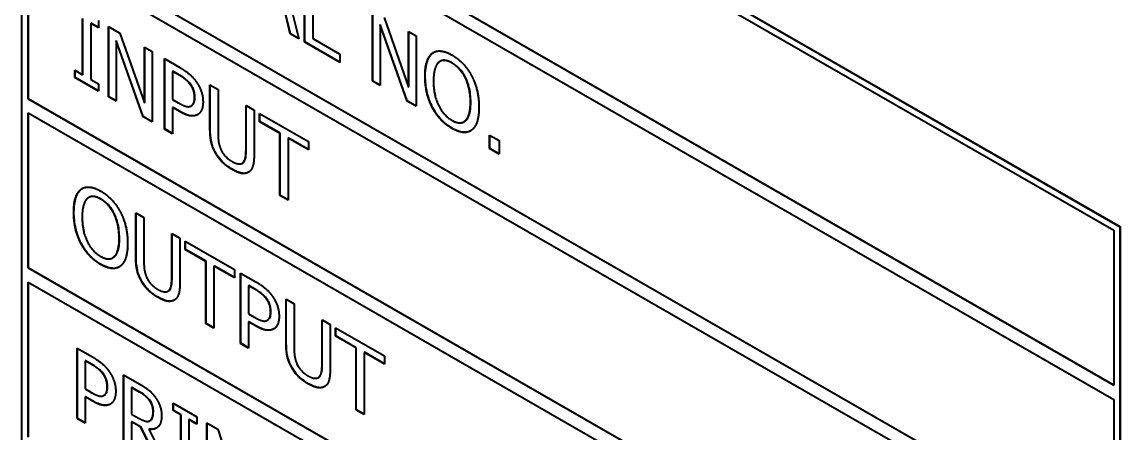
# Model space of a CAD drawing. Header units: millimetres. Extents: x 0 to 4205, y 0 to 2970.
# Drawn here: x 3753.92 to 3769.83, y 2252.37 to 2258.33 of the extents above; entities that cross this region are included whole.
import ezdxf

# ---------------------------------------------------------------- set-up
doc = ezdxf.new("R2010")
doc.units = ezdxf.units.MM
doc.header["$LTSCALE"] = 5
doc.layers.add('가시적인 것(ISO)', color=3, linetype='Continuous', lineweight=40)
doc.layers.add('가시적인 좁은 것(ISO)', color=3, linetype='Continuous', lineweight=35)

msp = doc.modelspace()

# ---------------------------------------------------------------- linework, layer by layer
at = {"layer": '가시적인 것(ISO)'}
for p, q in [((3753.9176, 2264.5266), (3769.8275, 2255.3647)), ((3753.9176, 2244.9054), (3753.9176, 2264.5266)), ((3753.9211, 2264.5286), (3769.831, 2255.3667)), ((3754.006, 2264.3735), (3769.7391, 2255.3134)), ((3769.7391, 2253.0651), (3754.006, 2262.1252)), ((3754.0095, 2262.1273), (3769.7391, 2253.0692)), ((3754.006, 2261.9208), (3769.7391, 2252.8607)), ((3769.7391, 2250.6125), (3754.006, 2259.6726)), ((3754.0095, 2259.6746), (3769.7391, 2250.6165)), ((3754.006, 2257.2199), (3754.006, 2259.4682)), ((3754.006, 2259.4682), (3769.7391, 2250.4081)), ((3754.0095, 2259.4662), (3754.0095, 2257.222)), ((3757.6316, 2259.2841), (3757.9296, 2258.0906)), ((3758.0134, 2258.0423), (3758.0134, 2259.0643)), ((3758.0169, 2258.0444), (3758.0169, 2259.0622)), ((3758.1308, 2258.9966), (3758.1308, 2258.0956)), ((3757.8056, 2258.162), (3757.7254, 2258.4939)), ((3757.8092, 2258.164), (3757.7289, 2258.4959)), ((3758.9975, 2257.4756), (3758.9975, 2258.4975)), ((3759.0011, 2257.4776), (3759.0011, 2258.4955)), ((3754.7958, 2257.5684), (3754.7958, 2258.3817)), ((3754.7994, 2257.5705), (3754.7994, 2258.3837)), ((3754.9169, 2258.316), (3754.9133, 2258.314)), ((3755.0258, 2258.2493), (3754.9133, 2258.314)), ((3754.9133, 2258.314), (3754.9133, 2257.5008)), ((3755.0258, 2258.2533), (3754.9169, 2258.316)), ((3755.0258, 2258.3536), (3755.0258, 2258.2493)), ((3759.1106, 2258.2957), (3759.1071, 2258.2936)), ((3759.4982, 2257.1873), (3759.1071, 2258.2936)), ((3759.1071, 2258.2936), (3759.1071, 2257.4125)), ((3759.5017, 2257.1893), (3759.1106, 2258.2957)), ((3759.1644, 2258.4014), (3759.5204, 2257.3873)), ((3755.1712, 2257.2479), (3755.1712, 2258.2699)), ((3755.1712, 2258.2699), (3755.3381, 2258.1738)), ((3755.1747, 2257.25), (3755.1747, 2258.2678)), ((3755.3381, 2258.1738), (3755.6941, 2257.1597)), ((3757.8092, 2258.164), (3757.8056, 2258.162)), ((3757.9296, 2258.0906), (3757.8056, 2258.162)), ((3757.9284, 2258.0954), (3757.8092, 2258.164)), ((3759.5204, 2257.3873), (3759.5204, 2258.1964)), ((3759.5204, 2258.1964), (3759.63, 2258.1333)), ((3759.5239, 2257.3894), (3759.5239, 2258.1944)), ((3759.63, 2258.1333), (3759.63, 2257.1114)), ((3755.2843, 2258.068), (3755.2808, 2258.066)), ((3755.6719, 2256.9596), (3755.2808, 2258.066)), ((3755.2808, 2258.066), (3755.2808, 2257.1848)), ((3755.6754, 2256.9617), (3755.2843, 2258.068)), ((3755.6941, 2257.1597), (3755.6941, 2257.9688)), ((3755.6941, 2257.9688), (3755.8036, 2257.9057)), ((3755.6976, 2257.1617), (3755.6976, 2257.9667)), ((3758.0169, 2258.0444), (3758.0134, 2258.0423)), ((3758.5255, 2257.7474), (3758.0134, 2258.0423)), ((3758.5255, 2257.7515), (3758.0169, 2258.0444)), ((3758.1308, 2258.0956), (3758.5255, 2257.8683)), ((3755.8036, 2257.9057), (3755.8036, 2256.8837)), ((3755.9827, 2256.7806), (3755.9827, 2257.8025)), ((3755.9827, 2257.8025), (3756.2048, 2257.6747)), ((3755.9863, 2256.7826), (3755.9863, 2257.8005)), ((3758.5255, 2257.8683), (3758.5255, 2257.7474)), ((3759.8685, 2257.8833), (3759.8649, 2257.8813)), ((3759.9801, 2257.7637), (3759.9766, 2257.7617)), ((3754.6834, 2257.5288), (3754.6834, 2257.6332)), ((3754.6834, 2257.6332), (3754.7958, 2257.5684)), ((3754.6869, 2257.5309), (3754.6834, 2257.5288)), ((3755.0258, 2257.3317), (3754.6834, 2257.5288)), ((3754.6869, 2257.5309), (3754.6869, 2257.6311)), ((3755.0258, 2257.3357), (3754.6869, 2257.5309)), ((3754.7994, 2257.5705), (3754.7958, 2257.5684)), ((3754.9133, 2257.5008), (3755.0258, 2257.436)), ((3756.1037, 2257.6193), (3756.1002, 2257.6173)), ((3756.1976, 2257.5612), (3756.1002, 2257.6173)), ((3756.1002, 2257.6173), (3756.1002, 2257.2098)), ((3756.2011, 2257.5632), (3756.1037, 2257.6193)), ((3755.0258, 2257.436), (3755.0258, 2257.3317)), ((3756.6424, 2256.785), (3756.6424, 2257.4226)), ((3756.6424, 2257.4226), (3756.7599, 2257.355)), ((3756.6459, 2256.787), (3756.6459, 2257.4206)), ((3756.7599, 2257.355), (3756.7599, 2256.7173)), ((3759.0011, 2257.4776), (3758.9975, 2257.4756)), ((3759.1071, 2257.4125), (3758.9975, 2257.4756)), ((3759.1071, 2257.4166), (3759.0011, 2257.4776)), ((3759.5239, 2257.3894), (3759.5204, 2257.3873)), ((3754.0095, 2257.222), (3754.006, 2257.2199)), ((3769.7391, 2248.1598), (3754.006, 2257.2199)), ((3754.0095, 2257.222), (3769.7391, 2248.1639)), ((3755.1747, 2257.25), (3755.1712, 2257.2479)), ((3755.2808, 2257.1848), (3755.1712, 2257.2479)), ((3755.2808, 2257.1889), (3755.1747, 2257.25)), ((3756.1002, 2257.2098), (3756.1804, 2257.1636)), ((3759.5017, 2257.1893), (3759.4982, 2257.1873)), ((3759.63, 2257.1114), (3759.4982, 2257.1873)), ((3759.63, 2257.1155), (3759.5017, 2257.1893)), ((3754.006, 2254.7673), (3754.006, 2257.0155)), ((3754.006, 2257.0155), (3769.7391, 2247.9554)), ((3754.0095, 2257.0135), (3754.0095, 2254.7693)), ((3755.6976, 2257.1617), (3755.6941, 2257.1597)), ((3756.1037, 2257.0959), (3756.1002, 2257.0939)), ((3756.1997, 2257.0366), (3756.1002, 2257.0939)), ((3756.1002, 2257.0939), (3756.1002, 2256.713)), ((3756.2033, 2257.0386), (3756.1037, 2257.0959)), ((3756.3697, 2257.1169), (3756.3662, 2257.1148)), ((3756.3723, 2257.1185), (3756.3688, 2257.1164)), ((3757.1646, 2256.481), (3757.1646, 2257.1219)), ((3757.1646, 2257.1219), (3757.282, 2257.0543)), ((3757.1681, 2256.483), (3757.1681, 2257.1199)), ((3757.282, 2257.0543), (3757.282, 2256.4166)), ((3757.3601, 2256.8884), (3757.3601, 2257.0093)), ((3757.3601, 2257.0093), (3758.0707, 2256.6002)), ((3757.3636, 2256.8905), (3757.3636, 2257.0073)), ((3755.6754, 2256.9617), (3755.6719, 2256.9596)), ((3755.8036, 2256.8837), (3755.6719, 2256.9596)), ((3755.8036, 2256.8878), (3755.6754, 2256.9617)), ((3757.3636, 2256.8905), (3757.3601, 2256.8884)), ((3757.6567, 2256.7177), (3757.3601, 2256.8884)), ((3757.6602, 2256.7197), (3757.3636, 2256.8905)), ((3760.3273, 2256.8889), (3760.3237, 2256.8868)), ((3755.9863, 2256.7826), (3755.9827, 2256.7806)), ((3756.1002, 2256.713), (3755.9827, 2256.7806)), ((3756.1002, 2256.717), (3755.9863, 2256.7826)), ((3757.6602, 2256.7197), (3757.6567, 2256.7177)), ((3757.6567, 2255.8166), (3757.6567, 2256.7177)), ((3757.6602, 2255.8187), (3757.6602, 2256.7197)), ((3760.6922, 2256.4997), (3760.6922, 2256.6951)), ((3760.6922, 2256.6951), (3760.834, 2256.6135)), ((3760.6958, 2256.5017), (3760.6958, 2256.6931)), ((3757.7777, 2256.6521), (3757.7741, 2256.65)), ((3757.7741, 2256.65), (3757.7741, 2255.749)), ((3758.0707, 2256.4793), (3757.7741, 2256.65)), ((3758.0707, 2256.4833), (3757.7777, 2256.6521)), ((3758.0707, 2256.6002), (3758.0707, 2256.4793)), ((3760.834, 2256.6135), (3760.834, 2256.418)), ((3760.6958, 2256.5017), (3760.6922, 2256.4997)), ((3760.834, 2256.418), (3760.6922, 2256.4997)), ((3760.834, 2256.4221), (3760.6958, 2256.5017)), ((3757.1122, 2256.2869), (3757.1087, 2256.2849)), ((3754.7772, 2255.9099), (3754.7736, 2255.9079)), ((3754.8888, 2255.7903), (3754.8853, 2255.7883)), ((3757.6602, 2255.8187), (3757.6567, 2255.8166)), ((3757.7741, 2255.749), (3757.6567, 2255.8166)), ((3757.7741, 2255.7531), (3757.6602, 2255.8187)), ((3755.5673, 2254.9299), (3755.5673, 2255.5676)), ((3755.5673, 2255.5676), (3755.6847, 2255.5)), ((3755.5708, 2254.932), (3755.5708, 2255.5656)), ((3755.6847, 2255.5), (3755.6847, 2254.8623)), ((3756.0894, 2254.6259), (3756.0894, 2255.2669)), ((3756.0894, 2255.2669), (3756.2069, 2255.1993)), ((3756.093, 2254.628), (3756.093, 2255.2649)), ((3769.7391, 2255.3134), (3769.7391, 2253.0651)), ((3769.831, 2255.3667), (3769.8275, 2255.3647)), ((3769.8275, 2255.3647), (3769.8275, 2235.7435)), ((3769.831, 2255.3667), (3769.831, 2235.7456)), ((3756.2069, 2255.1993), (3756.2069, 2254.5616)), ((3756.285, 2255.0334), (3756.285, 2255.1543)), ((3756.285, 2255.1543), (3756.9955, 2254.7451)), ((3756.2885, 2255.0354), (3756.2885, 2255.1523)), ((3756.2885, 2255.0354), (3756.285, 2255.0334)), ((3756.5815, 2254.8626), (3756.285, 2255.0334)), ((3756.5851, 2254.8647), (3756.2885, 2255.0354)), ((3755.236, 2254.9155), (3755.2325, 2254.9134)), ((3756.5851, 2254.8647), (3756.5815, 2254.8626)), ((3756.5815, 2253.9616), (3756.5815, 2254.8626)), ((3756.5851, 2253.9636), (3756.5851, 2254.8647)), ((3756.7025, 2254.797), (3756.699, 2254.795)), ((3756.699, 2254.795), (3756.699, 2253.894)), ((3756.9955, 2254.6242), (3756.699, 2254.795)), ((3756.9955, 2254.6283), (3756.7025, 2254.797)), ((3754.0095, 2254.7693), (3754.006, 2254.7673)), ((3769.7391, 2245.7072), (3754.006, 2254.7673)), ((3754.0095, 2254.7693), (3769.7391, 2245.7113)), ((3756.9955, 2254.7451), (3756.9955, 2254.6242)), ((3757.0851, 2253.6716), (3757.0851, 2254.6936)), ((3757.0851, 2254.6936), (3757.3071, 2254.5657)), ((3757.0886, 2253.6737), (3757.0886, 2254.6915)), ((3754.006, 2252.3147), (3754.006, 2254.5629)), ((3754.006, 2254.5629), (3769.7391, 2245.5028)), ((3754.0095, 2254.5609), (3754.0095, 2252.3167)), ((3757.2061, 2254.5104), (3757.2025, 2254.5083)), ((3757.2999, 2254.4522), (3757.2025, 2254.5083)), ((3757.2025, 2254.5083), (3757.2025, 2254.1009)), ((3757.3035, 2254.4543), (3757.2061, 2254.5104)), ((3756.0371, 2254.4319), (3756.0336, 2254.4298)), ((3757.7448, 2253.676), (3757.7448, 2254.3137)), ((3757.7448, 2254.3137), (3757.8622, 2254.246)), ((3757.7483, 2253.678), (3757.7483, 2254.3116)), ((3757.8622, 2254.246), (3757.8622, 2253.6084)), ((3757.2025, 2254.1009), (3757.2828, 2254.0547)), ((3757.2061, 2253.987), (3757.2025, 2253.9849)), ((3757.3021, 2253.9276), (3757.2025, 2253.9849)), ((3757.2025, 2253.9849), (3757.2025, 2253.604)), ((3757.3056, 2253.9296), (3757.2061, 2253.987)), ((3757.472, 2254.0079), (3757.4685, 2254.0059)), ((3757.4747, 2254.0095), (3757.4711, 2254.0075)), ((3758.2669, 2253.372), (3758.2669, 2254.013)), ((3758.2669, 2254.013), (3758.3844, 2253.9453)), ((3758.2705, 2253.374), (3758.2705, 2254.0109)), ((3756.5851, 2253.9636), (3756.5815, 2253.9616)), ((3756.699, 2253.894), (3756.5815, 2253.9616)), ((3756.699, 2253.898), (3756.5851, 2253.9636)), ((3758.3844, 2253.9453), (3758.3844, 2253.3077)), ((3758.4625, 2253.7795), (3758.4625, 2253.9004)), ((3758.4625, 2253.9004), (3759.173, 2253.4912)), ((3758.466, 2253.7815), (3758.466, 2253.8983)), ((3757.0886, 2253.6737), (3757.0851, 2253.6716)), ((3757.2025, 2253.604), (3757.0851, 2253.6716)), ((3757.2025, 2253.6081), (3757.0886, 2253.6737)), ((3758.466, 2253.7815), (3758.4625, 2253.7795)), ((3758.759, 2253.6087), (3758.4625, 2253.7795)), ((3758.7625, 2253.6107), (3758.466, 2253.7815)), ((3754.7178, 2252.5822), (3754.7178, 2253.6042)), ((3754.7178, 2253.6042), (3754.9398, 2253.4763)), ((3754.7213, 2252.5843), (3754.7213, 2253.6021)), ((3758.7625, 2253.6107), (3758.759, 2253.6087)), ((3758.759, 2252.7077), (3758.759, 2253.6087)), ((3758.7625, 2252.7097), (3758.7625, 2253.6107)), ((3758.88, 2253.5431), (3758.8765, 2253.5411)), ((3758.8765, 2253.5411), (3758.8765, 2252.64)), ((3759.173, 2253.3703), (3758.8765, 2253.5411)), ((3759.173, 2253.3744), (3758.88, 2253.5431)), ((3754.8388, 2253.4209), (3754.8352, 2253.4189)), ((3754.9327, 2253.3628), (3754.8352, 2253.4189)), ((3754.8352, 2253.4189), (3754.8352, 2253.0115)), ((3754.9362, 2253.3648), (3754.8388, 2253.4209)), ((3759.173, 2253.4912), (3759.173, 2253.3703)), ((3755.3882, 2253.2181), (3755.616, 2253.0869)), ((3755.3882, 2252.1961), (3755.3882, 2253.2181)), ((3755.3917, 2252.1982), (3755.3917, 2253.216)), ((3755.5092, 2253.0349), (3755.5057, 2253.0328)), ((3755.6224, 2252.9656), (3755.5057, 2253.0328)), ((3755.5057, 2253.0328), (3755.5057, 2252.6486)), ((3755.626, 2252.9676), (3755.5092, 2253.0349)), ((3758.2146, 2253.178), (3758.2111, 2253.1759)), ((3754.8352, 2253.0115), (3754.9155, 2252.9653)), ((3754.8388, 2252.8976), (3754.8352, 2252.8955)), ((3754.9348, 2252.8382), (3754.8352, 2252.8955)), ((3754.8352, 2252.8955), (3754.8352, 2252.5146)), ((3754.9383, 2252.8402), (3754.8388, 2252.8976)), ((3755.1047, 2252.9185), (3755.1012, 2252.9165)), ((3755.1074, 2252.9201), (3755.1038, 2252.9181)), ((3756.1081, 2252.6992), (3756.1081, 2252.8035)), ((3756.1081, 2252.8035), (3756.4504, 2252.6064)), ((3756.1116, 2252.7012), (3756.1116, 2252.8015)), ((3758.7625, 2252.7097), (3758.759, 2252.7077)), ((3758.8765, 2252.64), (3758.759, 2252.7077)), ((3758.8765, 2252.6441), (3758.7625, 2252.7097)), ((3769.7391, 2252.8607), (3769.7391, 2250.6125)), ((3754.7213, 2252.5843), (3754.7178, 2252.5822)), ((3754.8352, 2252.5146), (3754.7178, 2252.5822)), ((3754.8352, 2252.5186), (3754.7213, 2252.5843)), ((3755.5057, 2252.6486), (3755.6088, 2252.5892)), ((3755.7685, 2252.5502), (3755.7684, 2252.5501)), ((3755.775, 2252.5538), (3755.7714, 2252.5518)), ((3756.1116, 2252.7012), (3756.1081, 2252.6992)), ((3756.2205, 2252.6344), (3756.1081, 2252.6992)), ((3756.2241, 2252.6365), (3756.1116, 2252.7012)), ((3756.2241, 2252.6365), (3756.2205, 2252.6344)), ((3756.2205, 2251.8212), (3756.2205, 2252.6344)), ((3756.2241, 2251.8232), (3756.2241, 2252.6365)), ((3756.3415, 2252.5688), (3756.338, 2252.5668)), ((3756.4504, 2252.502), (3756.338, 2252.5668)), ((3756.338, 2252.5668), (3756.338, 2251.7535)), ((3756.4504, 2252.5061), (3756.3415, 2252.5688)), ((3756.4504, 2252.6064), (3756.4504, 2252.502)), ((3755.5092, 2252.5372), (3755.5057, 2252.5351)), ((3755.6403, 2252.4576), (3755.5057, 2252.5351)), ((3755.5057, 2252.5351), (3755.5057, 2252.1285)), ((3755.6439, 2252.4596), (3755.5092, 2252.5372)), ((3755.6439, 2252.4596), (3755.6403, 2252.4576)), ((3755.9197, 2251.8901), (3755.6403, 2252.4576)), ((3755.9232, 2251.8921), (3755.6439, 2252.4596)), ((3755.7613, 2252.4301), (3755.7578, 2252.428)), ((3755.7578, 2252.428), (3756.0723, 2251.8022)), ((3756.5958, 2252.5226), (3756.7563, 2252.4302)), ((3756.5958, 2251.5007), (3756.5958, 2252.5226)), ((3756.5994, 2251.5027), (3756.5994, 2252.5206)), ((3756.7563, 2252.4302), (3756.9769, 2251.7343))]:
    msp.add_line(p, q, dxfattribs=at)
for points, degree in [([(3759.7589, 2257.5481), (3759.7589, 2257.6765), (3759.8141, 2257.8402), (3759.8649, 2257.8813)], 2), ([(3759.8649, 2257.8813), (3759.9165, 2257.9195), (3760.0605, 2257.907), (3760.1493, 2257.8558)], 2), ([(3759.8685, 2257.8833), (3759.8731, 2257.8867), (3759.8779, 2257.8899), (3759.8828, 2257.8928)], 3), ([(3760.1493, 2257.8558), (3760.2395, 2257.8038), (3760.3842, 2257.6476), (3760.4344, 2257.5533)], 2), ([(3756.2048, 2257.6747), (3756.2836, 2257.6293), (3756.3939, 2257.536), (3756.4361, 2257.4777)], 2), ([(3759.9537, 2257.7448), (3759.9186, 2257.7129), (3759.8814, 2257.577), (3759.8814, 2257.4776)], 2), ([(3760.15, 2257.7378), (3760.0863, 2257.7745), (3759.9903, 2257.7784), (3759.9537, 2257.7448)], 2), ([(3760.3455, 2257.5192), (3760.3105, 2257.5924), (3760.2116, 2257.7023), (3760.15, 2257.7378)], 2), ([(3756.3552, 2257.4315), (3756.3272, 2257.4691), (3756.2528, 2257.5294), (3756.1976, 2257.5612)], 2), ([(3759.8642, 2257.0941), (3759.8134, 2257.1913), (3759.7589, 2257.4222), (3759.7589, 2257.5481)], 2), ([(3760.4179, 2257.1686), (3760.4179, 2257.2697), (3760.3799, 2257.448), (3760.3455, 2257.5192)], 2), ([(3760.4344, 2257.5533), (3760.4845, 2257.4566), (3760.5404, 2257.2256), (3760.5404, 2257.0981)], 2), ([(3756.4189, 2257.2391), (3756.4189, 2257.2921), (3756.3874, 2257.3881), (3756.3552, 2257.4315)], 2), ([(3756.4361, 2257.4777), (3756.4855, 2257.4103), (3756.5414, 2257.258), (3756.5414, 2257.1727)], 2), ([(3759.8814, 2257.4776), (3759.8814, 2257.2763), (3760.0275, 2256.9785), (3760.15, 2256.908)], 2), ([(3756.1804, 2257.1636), (3756.252, 2257.1224), (3756.3401, 2257.0982), (3756.3688, 2257.1164)], 2), ([(3756.3688, 2257.1164), (3756.3953, 2257.1318), (3756.4189, 2257.1903), (3756.4189, 2257.2391)], 2), ([(3756.5414, 2257.1727), (3756.5414, 2257.1065), (3756.5006, 2257.0107), (3756.4641, 2256.9904)], 2), ([(3760.15, 2256.908), (3760.2725, 2256.8375), (3760.4179, 2256.9674), (3760.4179, 2257.1686)], 2), ([(3756.4641, 2256.9904), (3756.4182, 2256.9646), (3756.2943, 2256.9821), (3756.1997, 2257.0366)], 2), ([(3756.3697, 2257.1169), (3756.3706, 2257.1174), (3756.3715, 2257.1179), (3756.3723, 2257.1185)], 3), ([(3760.1493, 2256.7908), (3760.0598, 2256.8424), (3759.9165, 2256.9953), (3759.8642, 2257.0941)], 2), ([(3760.5404, 2257.0981), (3760.5404, 2256.9739), (3760.4859, 2256.804), (3760.4344, 2256.7658)], 2), ([(3756.7269, 2256.4249), (3756.6804, 2256.5047), (3756.6424, 2256.6757), (3756.6424, 2256.785)], 2), ([(3756.7599, 2256.7173), (3756.7599, 2256.6461), (3756.7756, 2256.541), (3756.7978, 2256.4893)], 2), ([(3760.4344, 2256.7658), (3760.3799, 2256.7259), (3760.236, 2256.7409), (3760.1493, 2256.7908)], 2), ([(3756.9619, 2256.1952), (3756.8838, 2256.2402), (3756.7678, 2256.3542), (3756.7269, 2256.4249)], 2), ([(3756.7978, 2256.4893), (3756.8215, 2256.4342), (3756.9031, 2256.345), (3756.9619, 2256.3112)], 2), ([(3757.1266, 2256.2999), (3757.1488, 2256.3261), (3757.1646, 2256.4122), (3757.1646, 2256.481)], 2), ([(3757.282, 2256.4166), (3757.282, 2256.3098), (3757.2448, 2256.1789), (3757.1975, 2256.1539)], 2), ([(3756.9619, 2256.3112), (3757.017, 2256.2794), (3757.103, 2256.2721), (3757.1266, 2256.2999)], 2), ([(3757.1122, 2256.2869), (3757.1189, 2256.2908), (3757.1249, 2256.2958), (3757.1301, 2256.302)], 3), ([(3757.1975, 2256.1539), (3757.1553, 2256.1302), (3757.0435, 2256.1482), (3756.9619, 2256.1952)], 2), ([(3757.203, 2256.157), (3757.2024, 2256.1566), (3757.2017, 2256.1563), (3757.2011, 2256.156)], 3), ([(3754.6676, 2255.5747), (3754.6676, 2255.7031), (3754.7228, 2255.8667), (3754.7736, 2255.9079)], 2), ([(3754.7736, 2255.9079), (3754.8252, 2255.9461), (3754.9692, 2255.9335), (3755.058, 2255.8824)], 2), ([(3754.7772, 2255.9099), (3754.7818, 2255.9133), (3754.7866, 2255.9165), (3754.7915, 2255.9194)], 3), ([(3754.8625, 2255.7714), (3754.8274, 2255.7394), (3754.7901, 2255.6035), (3754.7901, 2255.5042)], 2), ([(3755.0587, 2255.7644), (3754.995, 2255.8011), (3754.899, 2255.805), (3754.8625, 2255.7714)], 2), ([(3755.058, 2255.8824), (3755.1483, 2255.8304), (3755.2929, 2255.6742), (3755.3431, 2255.5799)], 2), ([(3755.2543, 2255.5458), (3755.2192, 2255.619), (3755.1203, 2255.7289), (3755.0587, 2255.7644)], 2), ([(3754.7729, 2255.1207), (3754.7221, 2255.2179), (3754.6676, 2255.4488), (3754.6676, 2255.5747)], 2), ([(3755.3431, 2255.5799), (3755.3932, 2255.4832), (3755.4491, 2255.2522), (3755.4491, 2255.1247)], 2), ([(3754.7901, 2255.5042), (3754.7901, 2255.3029), (3754.9362, 2255.0051), (3755.0587, 2254.9346)], 2), ([(3755.3266, 2255.1952), (3755.3266, 2255.2963), (3755.2886, 2255.4746), (3755.2543, 2255.5458)], 2), ([(3755.058, 2254.8174), (3754.9685, 2254.869), (3754.8252, 2255.0218), (3754.7729, 2255.1207)], 2), ([(3755.0587, 2254.9346), (3755.1812, 2254.8641), (3755.3266, 2254.994), (3755.3266, 2255.1952)], 2), ([(3755.4491, 2255.1247), (3755.4491, 2255.0005), (3755.3947, 2254.8306), (3755.3431, 2254.7924)], 2), ([(3755.3431, 2254.7924), (3755.2886, 2254.7525), (3755.1447, 2254.7675), (3755.058, 2254.8174)], 2), ([(3755.6518, 2254.5699), (3755.6052, 2254.6497), (3755.5673, 2254.8206), (3755.5673, 2254.9299)], 2), ([(3755.6847, 2254.8623), (3755.6847, 2254.7911), (3755.7005, 2254.6859), (3755.7227, 2254.6342)], 2), ([(3755.7227, 2254.6342), (3755.7463, 2254.5792), (3755.828, 2254.4899), (3755.8867, 2254.4561)], 2), ([(3756.0515, 2254.4449), (3756.0737, 2254.471), (3756.0894, 2254.5572), (3756.0894, 2254.6259)], 2), ([(3755.8867, 2254.3402), (3755.8087, 2254.3851), (3755.6926, 2254.4992), (3755.6518, 2254.5699)], 2), ([(3756.2069, 2254.5616), (3756.2069, 2254.4548), (3756.1697, 2254.3238), (3756.1224, 2254.2989)], 2), ([(3757.3071, 2254.5657), (3757.3859, 2254.5203), (3757.4962, 2254.427), (3757.5385, 2254.3687)], 2), ([(3755.8867, 2254.4561), (3755.9419, 2254.4243), (3756.0278, 2254.4171), (3756.0515, 2254.4449)], 2), ([(3756.1224, 2254.2989), (3756.0801, 2254.2752), (3755.9684, 2254.2931), (3755.8867, 2254.3402)], 2), ([(3756.0371, 2254.4319), (3756.0438, 2254.4357), (3756.0497, 2254.4407), (3756.055, 2254.4469)], 3), ([(3756.1279, 2254.302), (3756.1272, 2254.3016), (3756.1266, 2254.3013), (3756.1259, 2254.3009)], 3), ([(3757.4575, 2254.3226), (3757.4296, 2254.3602), (3757.3551, 2254.4205), (3757.2999, 2254.4522)], 2), ([(3757.5213, 2254.1302), (3757.5213, 2254.1832), (3757.4898, 2254.2791), (3757.4575, 2254.3226)], 2), ([(3757.5385, 2254.3687), (3757.5879, 2254.3013), (3757.6438, 2254.1491), (3757.6438, 2254.0638)], 2), ([(3757.2828, 2254.0547), (3757.3544, 2254.0134), (3757.4425, 2253.9892), (3757.4711, 2254.0075)], 2), ([(3757.4711, 2254.0075), (3757.4976, 2254.0229), (3757.5213, 2254.0813), (3757.5213, 2254.1302)], 2), ([(3757.472, 2254.0079), (3757.4729, 2254.0084), (3757.4738, 2254.009), (3757.4747, 2254.0095)], 3), ([(3757.6438, 2254.0638), (3757.6438, 2253.9975), (3757.6029, 2253.9018), (3757.5664, 2253.8814)], 2), ([(3757.5664, 2253.8814), (3757.5206, 2253.8556), (3757.3966, 2253.8731), (3757.3021, 2253.9276)], 2), ([(3757.8293, 2253.3159), (3757.7827, 2253.3958), (3757.7448, 2253.5667), (3757.7448, 2253.676)], 2), ([(3757.8622, 2253.6084), (3757.8622, 2253.5371), (3757.878, 2253.432), (3757.9002, 2253.3803)], 2), ([(3755.0902, 2253.2331), (3755.0623, 2253.2708), (3754.9878, 2253.3311), (3754.9327, 2253.3628)], 2), ([(3754.9398, 2253.4763), (3755.0186, 2253.4309), (3755.1289, 2253.3376), (3755.1712, 2253.2793)], 2), ([(3757.9002, 2253.3803), (3757.9238, 2253.3253), (3758.0055, 2253.236), (3758.0642, 2253.2022)], 2), ([(3758.229, 2253.191), (3758.2512, 2253.2171), (3758.2669, 2253.3033), (3758.2669, 2253.372)], 2), ([(3755.154, 2253.0407), (3755.154, 2253.0937), (3755.1225, 2253.1897), (3755.0902, 2253.2331)], 2), ([(3755.1712, 2253.2793), (3755.2206, 2253.2119), (3755.2765, 2253.0596), (3755.2765, 2252.9743)], 2), ([(3758.0642, 2253.0862), (3757.9861, 2253.1312), (3757.8701, 2253.2452), (3757.8293, 2253.3159)], 2), ([(3758.0642, 2253.2022), (3758.1194, 2253.1704), (3758.2053, 2253.1632), (3758.229, 2253.191)], 2), ([(3758.2146, 2253.178), (3758.2212, 2253.1818), (3758.2272, 2253.1868), (3758.2325, 2253.193)], 3), ([(3758.3844, 2253.3077), (3758.3844, 2253.2008), (3758.3471, 2253.0699), (3758.2999, 2253.0449)], 2), ([(3755.1038, 2252.9181), (3755.1303, 2252.9334), (3755.154, 2252.9919), (3755.154, 2253.0407)], 2), ([(3755.616, 2253.0869), (3755.6919, 2253.0432), (3755.7943, 2252.9652), (3755.8409, 2252.9036)], 2), ([(3758.2999, 2253.0449), (3758.2576, 2253.0212), (3758.1459, 2253.0392), (3758.0642, 2253.0862)], 2), ([(3758.3053, 2253.048), (3758.3047, 2253.0477), (3758.3041, 2253.0473), (3758.3034, 2253.047)], 3), ([(3754.9155, 2252.9653), (3754.9871, 2252.924), (3755.0752, 2252.8998), (3755.1038, 2252.9181)], 2), ([(3755.1047, 2252.9185), (3755.1056, 2252.919), (3755.1065, 2252.9195), (3755.1074, 2252.9201)], 3), ([(3755.2765, 2252.9743), (3755.2765, 2252.9081), (3755.2356, 2252.8124), (3755.1991, 2252.792)], 2), ([(3755.7628, 2252.85), (3755.7378, 2252.8835), (3755.6711, 2252.9375), (3755.6224, 2252.9656)], 2), ([(3755.8409, 2252.9036), (3755.8875, 2252.842), (3755.9412, 2252.7025), (3755.9412, 2252.6222)], 2), ([(3755.1991, 2252.792), (3755.1533, 2252.7662), (3755.0294, 2252.7837), (3754.9348, 2252.8382)], 2), ([(3755.8187, 2252.682), (3755.8187, 2252.7267), (3755.7915, 2252.8111), (3755.7628, 2252.85)], 2), ([(3755.6088, 2252.5892), (3755.6597, 2252.5599), (3755.7406, 2252.534), (3755.7685, 2252.5502)], 2), ([(3755.9412, 2252.6222), (3755.9412, 2252.5104), (3755.8423, 2252.4158), (3755.7578, 2252.428)], 2), ([(3755.7685, 2252.5502), (3755.7943, 2252.5635), (3755.8187, 2252.629), (3755.8187, 2252.682)], 2)]:
    msp.add_open_spline(points, degree=degree, dxfattribs=at)
for points, knots in [([(3759.7625, 2257.5501), (3759.7625, 2257.6683), (3759.78, 2257.7334), (3759.8109, 2257.8176), (3759.8351, 2257.8564), (3759.8685, 2257.8833)], [-0.079279059, -0.079279059, -0.079279059, -0.079279059, -0.044118552, -0.044118552, 0, 0, 0, 0]), ([(3760.1535, 2257.7398), (3760.1303, 2257.7532), (3760.1069, 2257.7641), (3760.0579, 2257.7788), (3760.0388, 2257.7793), (3760.0089, 2257.7766), (3759.9937, 2257.7716), (3759.9801, 2257.7637)], [-0.050133543, -0.050133543, -0.050133543, -0.050133543, -0.039150954, -0.039150954, -0.026352674, -0.026352674, -0.009844801, -0.009844801, -0.009844801, -0.009844801]), ([(3760.3491, 2257.5212), (3760.3367, 2257.547), (3760.3227, 2257.5718), (3760.291, 2257.6186), (3760.2741, 2257.6396), (3760.2233, 2257.6932), (3760.1887, 2257.7196), (3760.1535, 2257.7398)], [-0.063923442, -0.063923442, -0.063923442, -0.063923442, -0.04668159, -0.04668159, -0.029847599, -0.029847599, 0, 0, 0, 0]), ([(3756.3587, 2257.4336), (3756.339, 2257.4602), (3756.3168, 2257.4825), (3756.2774, 2257.5144), (3756.2496, 2257.5353), (3756.2011, 2257.5632)], [-0.10036624, -0.10036624, -0.10036624, -0.10036624, -0.04113079, -0.04113079, 0, 0, 0, 0]), ([(3759.8677, 2257.0961), (3759.8503, 2257.1295), (3759.8354, 2257.1635), (3759.8091, 2257.2351), (3759.7983, 2257.2722), (3759.7699, 2257.3927), (3759.7625, 2257.4741), (3759.7625, 2257.5501)], [-0.10254814, -0.10254814, -0.10254814, -0.10254814, -0.08007789, -0.08007789, -0.05577118, -0.05577118, 0, 0, 0, 0]), ([(3760.4214, 2257.1707), (3760.4214, 2257.2547), (3760.4116, 2257.3267), (3760.3846, 2257.4342), (3760.3697, 2257.4785), (3760.3491, 2257.5212)], [-0.071298846, -0.071298846, -0.071298846, -0.071298846, -0.028600089, -0.028600089, 0, 0, 0, 0]), ([(3756.4225, 2257.2412), (3756.4225, 2257.2619), (3756.4207, 2257.2838), (3756.4108, 2257.3328), (3756.4032, 2257.3535), (3756.3868, 2257.3913), (3756.3739, 2257.4131), (3756.3587, 2257.4336)], [-0.033196808, -0.033196808, -0.033196808, -0.033196808, -0.024991788, -0.024991788, -0.015486469, -0.015486469, 0, 0, 0, 0]), ([(3756.3723, 2257.1185), (3756.3808, 2257.1234), (3756.3885, 2257.1296), (3756.4014, 2257.1446), (3756.4066, 2257.1532), (3756.4163, 2257.177), (3756.4225, 2257.2), (3756.4225, 2257.2412)], [-0.074639225, -0.074639225, -0.074639225, -0.074639225, -0.051782577, -0.051782577, -0.030210975, -0.030210975, 0, 0, 0, 0]), ([(3760.3273, 2256.8889), (3760.3304, 2256.8907), (3760.3334, 2256.8926), (3760.365, 2256.9147), (3760.3827, 2256.9448), (3760.4148, 2257.0303), (3760.4214, 2257.1006), (3760.4214, 2257.1707)], [-0.08391735, -0.08391735, -0.08391735, -0.08391735, -0.080856809, -0.080856809, -0.051455738, -0.051455738, 0, 0, 0, 0]), ([(3756.4671, 2256.9921), (3756.452, 2256.9837), (3756.4355, 2256.9781), (3756.3931, 2256.9714), (3756.3716, 2256.9737), (3756.3136, 2256.9819), (3756.2586, 2257.0068), (3756.2033, 2257.0386)], [-0.067627837, -0.067627837, -0.067627837, -0.067627837, -0.05894094, -0.05894094, -0.046924875, -0.046924875, 0, 0, 0, 0]), ([(3760.1528, 2256.7928), (3760.1211, 2256.8111), (3760.0895, 2256.8326), (3760.0296, 2256.8819), (3760.0018, 2256.9087), (3759.9339, 2256.9861), (3759.8982, 2257.0386), (3759.8677, 2257.0961)], [-0.090934464, -0.090934464, -0.090934464, -0.090934464, -0.064114016, -0.064114016, -0.039087306, -0.039087306, 0, 0, 0, 0]), ([(3756.7305, 2256.427), (3756.7151, 2256.4533), (3756.7018, 2256.4804), (3756.6759, 2256.5458), (3756.6685, 2256.576), (3756.6502, 2256.6584), (3756.6459, 2256.7271), (3756.6459, 2256.787)], [-0.06277013, -0.06277013, -0.06277013, -0.06277013, -0.054788994, -0.054788994, -0.044000458, -0.044000458, 0, 0, 0, 0]), ([(3760.4196, 2256.756), (3760.407, 2256.7489), (3760.3935, 2256.7435), (3760.3511, 2256.7326), (3760.3263, 2256.7339), (3760.2609, 2256.7407), (3760.2074, 2256.7614), (3760.1528, 2256.7928)], [-0.066860539, -0.066860539, -0.066860539, -0.066860539, -0.059883707, -0.059883707, -0.046328606, -0.046328606, 0, 0, 0, 0]), ([(3756.9654, 2256.1973), (3756.9376, 2256.2133), (3756.9094, 2256.2318), (3756.8578, 2256.272), (3756.8344, 2256.293), (3756.7812, 2256.3498), (3756.7539, 2256.3863), (3756.7305, 2256.427)], [-0.072658513, -0.072658513, -0.072658513, -0.072658513, -0.049002493, -0.049002493, -0.028185567, -0.028185567, 0, 0, 0, 0]), ([(3757.1301, 2256.302), (3757.1509, 2256.3265), (3757.1575, 2256.3565), (3757.1663, 2256.4046), (3757.1681, 2256.4455), (3757.1681, 2256.483)], [-0.039633279, -0.039633279, -0.039633279, -0.039633279, -0.027528552, -0.027528552, 0, 0, 0, 0]), ([(3757.2011, 2256.156), (3757.1871, 2256.1481), (3757.1719, 2256.1429), (3757.1347, 2256.1373), (3757.1162, 2256.1391), (3757.06, 2256.1481), (3757.0108, 2256.1711), (3756.9654, 2256.1973)], [-0.060023639, -0.060023639, -0.060023639, -0.060023639, -0.050480489, -0.050480489, -0.038557976, -0.038557976, 0, 0, 0, 0]), ([(3754.6712, 2255.5767), (3754.6712, 2255.6949), (3754.6887, 2255.76), (3754.7196, 2255.8441), (3754.7438, 2255.8829), (3754.7772, 2255.9099)], [-0.079279059, -0.079279059, -0.079279059, -0.079279059, -0.044118552, -0.044118552, 0, 0, 0, 0]), ([(3755.0623, 2255.7664), (3755.039, 2255.7798), (3755.0156, 2255.7907), (3754.9667, 2255.8054), (3754.9475, 2255.8059), (3754.9176, 2255.8032), (3754.9024, 2255.7982), (3754.8888, 2255.7903)], [-0.050133543, -0.050133543, -0.050133543, -0.050133543, -0.039150954, -0.039150954, -0.026352674, -0.026352674, -0.009844801, -0.009844801, -0.009844801, -0.009844801]), ([(3755.2578, 2255.5478), (3755.2455, 2255.5736), (3755.2314, 2255.5984), (3755.1997, 2255.6452), (3755.1828, 2255.6662), (3755.132, 2255.7198), (3755.0974, 2255.7462), (3755.0623, 2255.7664)], [-0.063923442, -0.063923442, -0.063923442, -0.063923442, -0.04668159, -0.04668159, -0.029847599, -0.029847599, 0, 0, 0, 0]), ([(3754.7765, 2255.1227), (3754.759, 2255.1561), (3754.7441, 2255.1901), (3754.7179, 2255.2617), (3754.707, 2255.2988), (3754.6786, 2255.4193), (3754.6712, 2255.5007), (3754.6712, 2255.5767)], [-0.10254814, -0.10254814, -0.10254814, -0.10254814, -0.08007789, -0.08007789, -0.05577118, -0.05577118, 0, 0, 0, 0]), ([(3755.3301, 2255.1973), (3755.3301, 2255.2813), (3755.3203, 2255.3533), (3755.2933, 2255.4608), (3755.2784, 2255.5051), (3755.2578, 2255.5478)], [-0.071298846, -0.071298846, -0.071298846, -0.071298846, -0.028600089, -0.028600089, 0, 0, 0, 0]), ([(3755.0615, 2254.8194), (3755.0299, 2254.8377), (3754.9982, 2254.8592), (3754.9383, 2254.9085), (3754.9105, 2254.9353), (3754.8426, 2255.0126), (3754.8069, 2255.0652), (3754.7765, 2255.1227)], [-0.090934464, -0.090934464, -0.090934464, -0.090934464, -0.064114016, -0.064114016, -0.039087306, -0.039087306, 0, 0, 0, 0]), ([(3755.236, 2254.9155), (3755.2391, 2254.9172), (3755.2422, 2254.9192), (3755.2737, 2254.9413), (3755.2914, 2254.9714), (3755.3235, 2255.0569), (3755.3301, 2255.1271), (3755.3301, 2255.1973)], [-0.08391735, -0.08391735, -0.08391735, -0.08391735, -0.080856809, -0.080856809, -0.051455738, -0.051455738, 0, 0, 0, 0]), ([(3755.3283, 2254.7826), (3755.3157, 2254.7755), (3755.3022, 2254.7701), (3755.2598, 2254.7592), (3755.235, 2254.7605), (3755.1696, 2254.7673), (3755.1161, 2254.788), (3755.0615, 2254.8194)], [-0.066860539, -0.066860539, -0.066860539, -0.066860539, -0.059883707, -0.059883707, -0.046328606, -0.046328606, 0, 0, 0, 0]), ([(3755.6553, 2254.5719), (3755.64, 2254.5983), (3755.6267, 2254.6253), (3755.6008, 2254.6907), (3755.5934, 2254.721), (3755.5751, 2254.8034), (3755.5708, 2254.872), (3755.5708, 2254.932)], [-0.06277013, -0.06277013, -0.06277013, -0.06277013, -0.054788994, -0.054788994, -0.044000458, -0.044000458, 0, 0, 0, 0]), ([(3756.055, 2254.4469), (3756.0758, 2254.4714), (3756.0824, 2254.5014), (3756.0912, 2254.5496), (3756.093, 2254.5904), (3756.093, 2254.628)], [-0.039633279, -0.039633279, -0.039633279, -0.039633279, -0.027528552, -0.027528552, 0, 0, 0, 0]), ([(3755.8903, 2254.3422), (3755.8624, 2254.3582), (3755.8342, 2254.3767), (3755.7827, 2254.4169), (3755.7592, 2254.438), (3755.7061, 2254.4947), (3755.6788, 2254.5312), (3755.6553, 2254.5719)], [-0.072658513, -0.072658513, -0.072658513, -0.072658513, -0.049002493, -0.049002493, -0.028185567, -0.028185567, 0, 0, 0, 0]), ([(3756.1259, 2254.3009), (3756.112, 2254.2931), (3756.0968, 2254.2879), (3756.0596, 2254.2823), (3756.0411, 2254.2841), (3755.9849, 2254.2931), (3755.9357, 2254.316), (3755.8903, 2254.3422)], [-0.060023639, -0.060023639, -0.060023639, -0.060023639, -0.050480489, -0.050480489, -0.038557976, -0.038557976, 0, 0, 0, 0]), ([(3757.4611, 2254.3246), (3757.4413, 2254.3512), (3757.4192, 2254.3735), (3757.3797, 2254.4054), (3757.352, 2254.4263), (3757.3035, 2254.4543)], [-0.10036624, -0.10036624, -0.10036624, -0.10036624, -0.04113079, -0.04113079, 0, 0, 0, 0]), ([(3757.5248, 2254.1322), (3757.5248, 2254.1529), (3757.523, 2254.1749), (3757.5132, 2254.2238), (3757.5055, 2254.2445), (3757.4892, 2254.2823), (3757.4762, 2254.3041), (3757.4611, 2254.3246)], [-0.033196808, -0.033196808, -0.033196808, -0.033196808, -0.024991788, -0.024991788, -0.015486469, -0.015486469, 0, 0, 0, 0]), ([(3757.4747, 2254.0095), (3757.4832, 2254.0144), (3757.4909, 2254.0206), (3757.5038, 2254.0356), (3757.509, 2254.0442), (3757.5186, 2254.068), (3757.5248, 2254.091), (3757.5248, 2254.1322)], [-0.074639225, -0.074639225, -0.074639225, -0.074639225, -0.051782577, -0.051782577, -0.030210975, -0.030210975, 0, 0, 0, 0]), ([(3757.5694, 2253.8831), (3757.5543, 2253.8747), (3757.5379, 2253.8691), (3757.4954, 2253.8624), (3757.474, 2253.8647), (3757.416, 2253.8729), (3757.3609, 2253.8978), (3757.3056, 2253.9296)], [-0.067627837, -0.067627837, -0.067627837, -0.067627837, -0.05894094, -0.05894094, -0.046924875, -0.046924875, 0, 0, 0, 0]), ([(3757.8328, 2253.318), (3757.8174, 2253.3443), (3757.8042, 2253.3714), (3757.7782, 2253.4368), (3757.7709, 2253.467), (3757.7526, 2253.5494), (3757.7483, 2253.6181), (3757.7483, 2253.678)], [-0.06277013, -0.06277013, -0.06277013, -0.06277013, -0.054788994, -0.054788994, -0.044000458, -0.044000458, 0, 0, 0, 0]), ([(3755.0938, 2253.2352), (3755.074, 2253.2618), (3755.0519, 2253.2841), (3755.0124, 2253.316), (3754.9847, 2253.3369), (3754.9362, 2253.3648)], [-0.10036624, -0.10036624, -0.10036624, -0.10036624, -0.04113079, -0.04113079, 0, 0, 0, 0]), ([(3758.2325, 2253.193), (3758.2533, 2253.2175), (3758.2599, 2253.2475), (3758.2687, 2253.2957), (3758.2705, 2253.3365), (3758.2705, 2253.374)], [-0.039633279, -0.039633279, -0.039633279, -0.039633279, -0.027528552, -0.027528552, 0, 0, 0, 0]), ([(3755.1575, 2253.0428), (3755.1575, 2253.0635), (3755.1557, 2253.0855), (3755.1459, 2253.1344), (3755.1382, 2253.1551), (3755.1219, 2253.1929), (3755.109, 2253.2147), (3755.0938, 2253.2352)], [-0.033196808, -0.033196808, -0.033196808, -0.033196808, -0.024991788, -0.024991788, -0.015486469, -0.015486469, 0, 0, 0, 0]), ([(3758.0677, 2253.0883), (3758.0399, 2253.1043), (3758.0117, 2253.1228), (3757.9602, 2253.163), (3757.9367, 2253.1841), (3757.8836, 2253.2408), (3757.8563, 2253.2773), (3757.8328, 2253.318)], [-0.072658513, -0.072658513, -0.072658513, -0.072658513, -0.049002493, -0.049002493, -0.028185567, -0.028185567, 0, 0, 0, 0]), ([(3755.1074, 2252.9201), (3755.1159, 2252.925), (3755.1236, 2252.9312), (3755.1365, 2252.9462), (3755.1417, 2252.9548), (3755.1513, 2252.9786), (3755.1575, 2253.0016), (3755.1575, 2253.0428)], [-0.074639225, -0.074639225, -0.074639225, -0.074639225, -0.051782577, -0.051782577, -0.030210975, -0.030210975, 0, 0, 0, 0]), ([(3758.3034, 2253.047), (3758.2895, 2253.0392), (3758.2743, 2253.0339), (3758.2371, 2253.0284), (3758.2185, 2253.0301), (3758.1624, 2253.0392), (3758.1132, 2253.0621), (3758.0677, 2253.0883)], [-0.060023639, -0.060023639, -0.060023639, -0.060023639, -0.050480489, -0.050480489, -0.038557976, -0.038557976, 0, 0, 0, 0]), ([(3755.7664, 2252.852), (3755.7486, 2252.8757), (3755.7288, 2252.8957), (3755.693, 2252.9247), (3755.6682, 2252.9433), (3755.626, 2252.9676)], [-0.085678666, -0.085678666, -0.085678666, -0.085678666, -0.035846928, -0.035846928, 0, 0, 0, 0]), ([(3755.2021, 2252.7937), (3755.187, 2252.7853), (3755.1706, 2252.7797), (3755.1281, 2252.773), (3755.1067, 2252.7753), (3755.0487, 2252.7835), (3754.9936, 2252.8084), (3754.9383, 2252.8402)], [-0.067627837, -0.067627837, -0.067627837, -0.067627837, -0.05894094, -0.05894094, -0.046924875, -0.046924875, 0, 0, 0, 0]), ([(3755.8222, 2252.684), (3755.8222, 2252.7018), (3755.8206, 2252.7205), (3755.8134, 2252.7564), (3755.8083, 2252.7745), (3755.7912, 2252.8144), (3755.7797, 2252.8338), (3755.7664, 2252.852)], [-0.041401278, -0.041401278, -0.041401278, -0.041401278, -0.026401168, -0.026401168, -0.013710485, -0.013710485, 0, 0, 0, 0]), ([(3755.775, 2252.5538), (3755.7823, 2252.558), (3755.7888, 2252.5635), (3755.8009, 2252.5782), (3755.8061, 2252.5876), (3755.8165, 2252.6155), (3755.8222, 2252.6417), (3755.8222, 2252.684)], [-0.067052833, -0.067052833, -0.067052833, -0.067052833, -0.050253973, -0.050253973, -0.03103761, -0.03103761, 0, 0, 0, 0]), ([(3755.8682, 2252.4451), (3755.8665, 2252.4442), (3755.8649, 2252.4433), (3755.8338, 2252.4277), (3755.7991, 2252.4246), (3755.7613, 2252.4301)], [-0.036114547, -0.036114547, -0.036114547, -0.036114547, -0.03422864, -0.03422864, 0, 0, 0, 0])]:
    msp.add_open_spline(points, degree=3, knots=knots, dxfattribs=at)
at = {"layer": '가시적인 좁은 것(ISO)'}
for p, q in [((3760.1535, 2257.7398), (3760.15, 2257.7378)), ((3756.2011, 2257.5632), (3756.1976, 2257.5612)), ((3759.7625, 2257.5501), (3759.7589, 2257.5481)), ((3760.3491, 2257.5212), (3760.3455, 2257.5192)), ((3756.3587, 2257.4336), (3756.3552, 2257.4315)), ((3756.4225, 2257.2412), (3756.4189, 2257.2391)), ((3760.4214, 2257.1707), (3760.4179, 2257.1686)), ((3756.2033, 2257.0386), (3756.1997, 2257.0366)), ((3759.8677, 2257.0961), (3759.8642, 2257.0941)), ((3756.4667, 2256.9919), (3756.4641, 2256.9904)), ((3756.6459, 2256.787), (3756.6424, 2256.785)), ((3760.1528, 2256.7928), (3760.1493, 2256.7908)), ((3756.7305, 2256.427), (3756.7269, 2256.4249)), ((3757.1681, 2256.483), (3757.1646, 2256.481)), ((3757.1301, 2256.302), (3757.1266, 2256.2999)), ((3756.9654, 2256.1973), (3756.9619, 2256.1952)), ((3757.2011, 2256.156), (3757.1975, 2256.1539)), ((3755.0623, 2255.7664), (3755.0587, 2255.7644)), ((3754.6712, 2255.5767), (3754.6676, 2255.5747)), ((3755.2578, 2255.5478), (3755.2543, 2255.5458)), ((3754.7765, 2255.1227), (3754.7729, 2255.1207)), ((3755.3301, 2255.1973), (3755.3266, 2255.1952)), ((3755.0615, 2254.8194), (3755.058, 2254.8174)), ((3755.5708, 2254.932), (3755.5673, 2254.9299)), ((3756.093, 2254.628), (3756.0894, 2254.6259)), ((3755.6553, 2254.5719), (3755.6518, 2254.5699)), ((3755.8903, 2254.3422), (3755.8867, 2254.3402)), ((3756.055, 2254.4469), (3756.0515, 2254.4449)), ((3756.1259, 2254.3009), (3756.1224, 2254.2989)), ((3757.3035, 2254.4543), (3757.2999, 2254.4522)), ((3757.4611, 2254.3246), (3757.4575, 2254.3226)), ((3757.5248, 2254.1322), (3757.5213, 2254.1302)), ((3757.3056, 2253.9296), (3757.3021, 2253.9276)), ((3757.569, 2253.8829), (3757.5664, 2253.8814)), ((3757.7483, 2253.678), (3757.7448, 2253.676)), ((3754.9362, 2253.3648), (3754.9327, 2253.3628)), ((3758.2705, 2253.374), (3758.2669, 2253.372)), ((3755.0938, 2253.2352), (3755.0902, 2253.2331)), ((3757.8328, 2253.318), (3757.8293, 2253.3159)), ((3758.2325, 2253.193), (3758.229, 2253.191)), ((3755.1575, 2253.0428), (3755.154, 2253.0407)), ((3758.0677, 2253.0883), (3758.0642, 2253.0862)), ((3758.3034, 2253.047), (3758.2999, 2253.0449)), ((3755.626, 2252.9676), (3755.6224, 2252.9656)), ((3754.9383, 2252.8402), (3754.9348, 2252.8382)), ((3755.2017, 2252.7935), (3755.1991, 2252.792)), ((3755.7664, 2252.852), (3755.7628, 2252.85)), ((3755.8222, 2252.684), (3755.8187, 2252.682))]:
    msp.add_line(p, q, dxfattribs=at)

doc.saveas('drawing.dxf')
